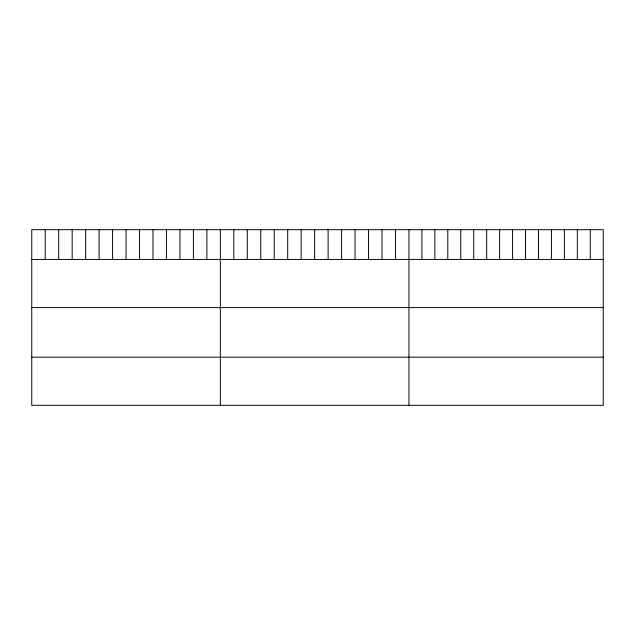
<?xml version="1.0" encoding="UTF-8"?>
<svg xmlns="http://www.w3.org/2000/svg" width="635" height="635" viewBox="0 0 635 635"><rect width="100%" height="100%" fill="white"/><g stroke="black" fill="none" stroke-linecap="round" stroke-linejoin="round"><path stroke-width="0.95" d="M603.25 259.437L603.25 405.313L31.75 405.313L31.75 229.687L603.25 229.687L603.25 259.437L31.75 259.437M31.75 307.578L603.25 307.578M31.75 357.18L603.25 357.18M590.296 229.687L590.296 259.437M577.342 229.687L577.342 259.437M564.388 229.687L564.388 259.437M551.434 229.687L551.434 259.437M538.48 229.687L538.48 259.437M525.526 229.687L525.526 259.437M512.572 229.687L512.572 259.437M499.618 229.687L499.618 259.437M486.664 229.687L486.664 259.437M473.71 229.687L473.71 259.437M460.756 229.687L460.756 259.437M447.802 229.687L447.802 259.437M434.848 229.687L434.848 259.437M421.894 229.687L421.894 259.437M408.94 229.687L408.94 405.313M395.47 229.687L395.47 259.437M382 229.687L382 259.437M368.53 229.687L368.53 259.437M355.052 229.687L355.052 259.437M341.582 229.687L341.582 259.437M328.112 229.687L328.112 259.437M314.642 229.687L314.642 259.437M301.173 229.687L301.173 259.437M287.703 229.687L287.703 259.437M274.233 229.687L274.233 259.437M260.755 229.687L260.755 259.437M247.285 229.687L247.285 259.437M233.815 229.687L233.815 259.437M220.345 229.687L220.345 405.313M206.875 229.687L206.875 259.437M193.405 229.687L193.405 259.437M179.935 229.687L179.935 259.437M166.457 229.687L166.457 259.437M152.987 229.687L152.987 259.437M139.517 229.687L139.517 259.437M126.047 229.687L126.047 259.437M112.578 229.687L112.578 259.437M99.108 229.687L99.108 259.437M85.638 229.687L85.638 259.437M72.16 229.687L72.16 259.437M58.69 229.687L58.69 259.437M45.22 229.687L45.22 259.437"/></g></svg>
